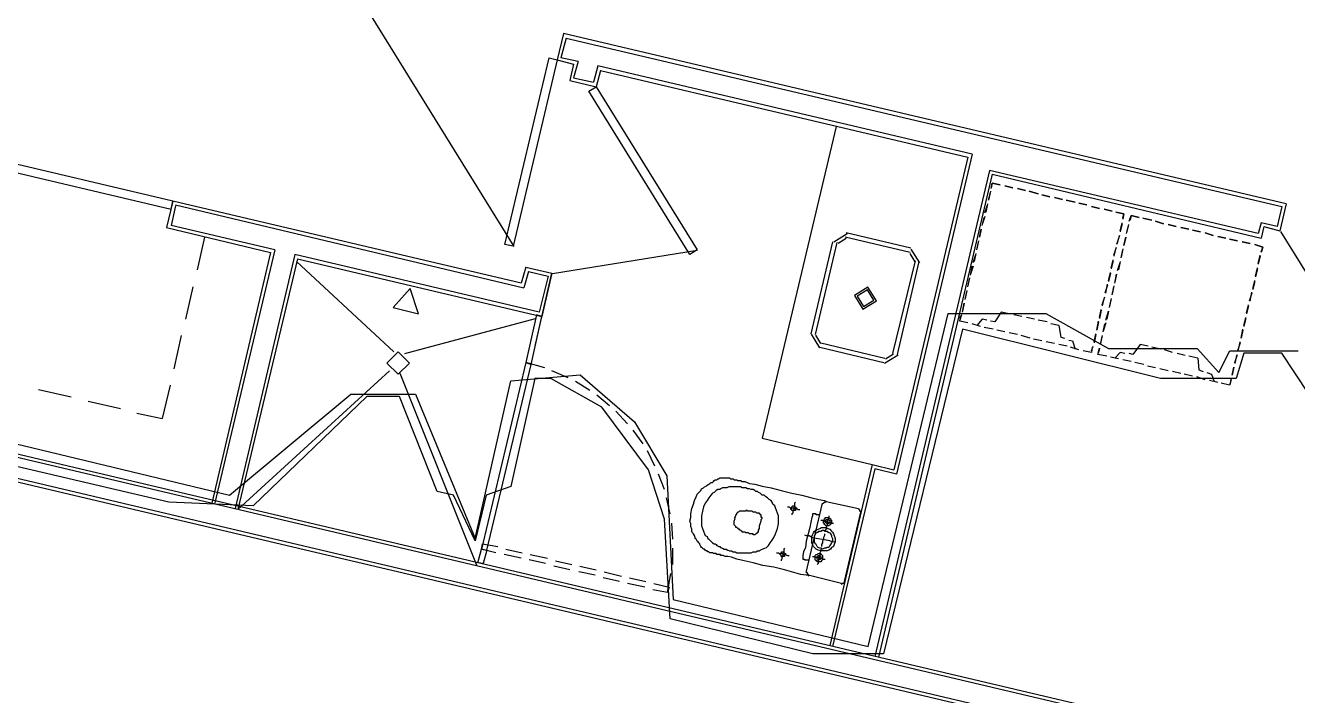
# Model space of a CAD drawing. Header units: feet. Extents: x -84 to 198, y -22 to 181.
# Drawn here: x 49.11 to 67.91, y 129.16 to 139.07 of the extents above; entities that cross this region are included whole.
import ezdxf

# ---------------------------------------------------------------- set-up
doc = ezdxf.new("R2010")
doc.units = ezdxf.units.FT
for name, color, linetype in [('A-AREA-COMUN', 252, 'CONTINUOUS'), ('A-AREA-UNIDAD', 30, 'CONTINUOUS'), ('A-LINEA', 7, 'CONTINUOUS'), ('A-LINEA-FINA', 9, 'CONTINUOUS')]:
    doc.layers.add(name, color=color, linetype=linetype)

msp = doc.modelspace()

# ---------------------------------------------------------------- linework, layer by layer
at = {"layer": 'A-AREA-COMUN'}
msp.add_lwpolyline([(68.48, 133.0133), (67.68, 134.2222), (67.12, 134.2222), (67.008, 133.8489), (65.888, 133.8489), (62.96, 134.5778), (61.792, 129.7778), (60.752, 129.7778), (58.64, 130.2933), (58.56, 131.7689), (58.32, 132.4978), (57.632, 133.4222), (56.88, 133.8489), (56.64, 133.8489), (56.288, 132.2489), (55.92, 132.1244), (55.76, 131.4489), (55.44, 132.1244), (55.2, 132.1778), (54.64, 133.5822), (54.16, 133.5822), (52.48, 131.9644), (51.232, 132.0178), (46.16, 133.2089)], dxfattribs=at)
at = {"layer": 'A-AREA-UNIDAD'}
msp.add_lwpolyline([(46.432, 133.4933), (52.128, 132.1244), (53.92, 133.6178), (54.88, 133.6178), (55.76, 131.4844), (56.288, 133.8133), (57.312, 133.9022), (58.112, 133.2089), (58.592, 132.4089), (58.688, 130.5778), (61.568, 129.8844), (62.752, 134.8089), (64.192, 134.8089), (65.12, 134.2933), (66.432, 134.2933), (66.752, 133.9378), (66.912, 134.2578), (67.92, 134.2578)], dxfattribs=at)
at = {"layer": 'A-LINEA'}
for p, q in [((54.2225, 139.209), (56.3288, 135.8003)), ((57.0667, 138.9511), (56.9733, 138.5644)), ((67.7467, 136.4311), (57.0667, 138.9511)), ((57.1067, 138.8844), (57.0267, 138.5911)), ((57.1067, 138.8844), (67.68, 136.3911)), ((56.9733, 138.5644), (57.2133, 138.4978)), ((57.28, 138.5378), (57.0267, 138.5911)), ((57.2133, 138.4978), (57.16, 138.2578)), ((57.28, 138.5378), (57.2133, 138.2978)), ((57.5733, 138.4711), (57.5067, 138.2311)), ((57.6133, 138.4044), (57.5467, 138.1644)), ((63.1067, 137.1644), (57.5733, 138.4711)), ((57.6133, 138.4044), (63.04, 137.1244)), ((57.16, 138.2578), (57.5467, 138.1644)), ((57.2133, 138.2978), (57.5067, 138.2311)), ((61.0933, 137.5778), (60, 132.9644)), ((63.04, 137.1244), (61.9467, 132.4978)), ((63.1067, 137.1644), (61.9867, 132.4311)), ((63.36, 136.9244), (61.6667, 129.7378)), ((63.4, 136.8711), (61.72, 129.7244)), ((67.3333, 135.9911), (63.36, 136.9244)), ((63.4, 136.8711), (67.3733, 135.9244)), ((63.3867, 136.6578), (63.4, 136.7378)), ((63.4, 136.7378), (63.52, 136.7111)), ((63.5867, 136.6978), (63.7067, 136.6711)), ((63.7067, 136.6711), (63.5867, 136.6978)), ((63.3733, 136.6178), (63.3467, 136.4844)), ((63.3467, 136.4844), (63.3733, 136.6044)), ((63.7733, 136.6578), (63.8933, 136.6311)), ((63.8933, 136.6311), (63.7733, 136.6578)), ((63.9467, 136.6178), (64.08, 136.5778)), ((64.08, 136.5778), (63.9467, 136.6178)), ((64.1333, 136.5644), (64.2533, 136.5378)), ((64.2533, 136.5378), (64.1333, 136.5644)), ((64.32, 136.5244), (64.44, 136.4978)), ((64.44, 136.4978), (64.32, 136.5244)), ((51.2933, 136.4711), (51.2, 136.0844)), ((51.3333, 136.4044), (51.2667, 136.1111)), ((56.44, 135.2578), (51.2933, 136.4711)), ((51.3333, 136.4178), (56.48, 135.1911)), ((63.2933, 136.2978), (63.3333, 136.4178)), ((63.3333, 136.4311), (63.3067, 136.3111)), ((64.4933, 136.4844), (64.6267, 136.4578)), ((64.6267, 136.4578), (64.4933, 136.4844)), ((64.68, 136.4444), (64.8, 136.4178)), ((64.8, 136.4178), (64.68, 136.4444)), ((64.8667, 136.3911), (64.9867, 136.3644)), ((64.9867, 136.3644), (64.8667, 136.3911)), ((65.0533, 136.3511), (65.1733, 136.3244)), ((65.1733, 136.3244), (65.0533, 136.3511)), ((67.68, 136.3911), (67.6133, 136.0978)), ((67.7467, 136.4311), (67.6533, 136.0311)), ((63.2933, 136.2444), (63.2533, 136.1244)), ((63.2533, 136.1111), (63.28, 136.2311)), ((65.2933, 136.0311), (65.32, 136.1511)), ((65.32, 136.1378), (65.2933, 136.0178)), ((65.4133, 136.1244), (65.3867, 136.0044)), ((65.4267, 136.1778), (65.4533, 136.2578)), ((65.4533, 136.2578), (65.5733, 136.2311)), ((65.6267, 136.2178), (65.76, 136.1911)), ((65.76, 136.1911), (65.6267, 136.2178)), ((65.8133, 136.1778), (65.9333, 136.1378)), ((65.9333, 136.1378), (65.8133, 136.1778)), ((66, 136.1244), (66.12, 136.0978)), ((66.12, 136.0978), (66, 136.1244)), ((67.3733, 136.1511), (67.3333, 135.9911)), ((67.6133, 136.0978), (67.3733, 136.1511)), ((51.2, 136.0844), (52.7333, 135.7111)), ((52.8, 135.7511), (51.2667, 136.1111)), ((51.76, 135.9378), (51.6533, 135.4578)), ((61.2583, 135.9866), (61.0578, 135.8628)), ((62.1867, 135.7111), (61.2267, 135.9378)), ((62.2, 135.7778), (61.24, 136.0044)), ((63.2133, 135.9378), (63.24, 136.0578)), ((63.24, 136.0578), (63.2133, 135.9378)), ((65.28, 135.9644), (65.24, 135.8311)), ((65.2533, 135.8444), (65.28, 135.9644)), ((65.3467, 135.8178), (65.3733, 135.9378)), ((65.3733, 135.9378), (65.3467, 135.8178)), ((65.3867, 135.9911), (65.4133, 136.1111)), ((66.1867, 136.0844), (66.3067, 136.0578)), ((66.3067, 136.0578), (66.1867, 136.0844)), ((66.36, 136.0444), (66.48, 136.0178)), ((66.48, 136.0178), (66.36, 136.0444)), ((66.5467, 136.0044), (66.6667, 135.9644)), ((66.6667, 135.9644), (66.5467, 136.0044)), ((66.7333, 135.9511), (66.8533, 135.9244)), ((66.8533, 135.9244), (66.7333, 135.9511)), ((67.4133, 136.0978), (67.3733, 135.9244)), ((67.4133, 136.0978), (67.6533, 136.0311)), ((67.6625, 136.0224), (69.7688, 132.6136)), ((52.8, 135.7511), (51.9067, 131.9911)), ((56.9021, 135.4003), (59.0427, 135.7474)), ((61.04, 135.8711), (60.72, 134.5111)), ((61.1067, 135.8578), (60.7867, 134.4978)), ((61.243, 135.9218), (61.1227, 135.8474)), ((62.3289, 135.5595), (62.205, 135.76)), ((63.2, 135.8844), (63.1733, 135.7644)), ((63.1733, 135.7511), (63.2, 135.8711)), ((65.2, 135.6711), (65.24, 135.7911)), ((65.2267, 135.7778), (65.2, 135.6578)), ((65.3333, 135.7644), (65.3067, 135.6444)), ((65.3067, 135.6311), (65.3333, 135.7511)), ((66.9067, 135.9111), (67.0267, 135.8844)), ((67.0267, 135.8844), (66.9067, 135.9111)), ((67.0933, 135.8711), (67.2133, 135.8444)), ((67.2133, 135.8444), (67.0933, 135.8711)), ((52.7333, 135.7111), (51.8667, 132.0044)), ((53.0933, 135.6844), (52.2133, 131.9244)), ((53.1333, 135.6178), (52.2533, 131.9111)), ((56.7067, 134.8311), (53.0933, 135.6844)), ((54.56, 134.2444), (53.12, 135.5778)), ((53.1333, 135.6178), (56.7467, 134.7644)), ((61.9333, 134.2178), (62.2667, 135.5911)), ((62, 134.2044), (62.32, 135.5778)), ((62.264, 135.5748), (62.1897, 135.6951)), ((63.12, 135.5644), (63.16, 135.6844)), ((63.16, 135.6978), (63.1333, 135.5778)), ((65.16, 135.4844), (65.1867, 135.6044)), ((65.1867, 135.5911), (65.16, 135.4711)), ((65.2533, 135.4444), (65.2933, 135.5644)), ((65.2933, 135.5778), (65.2667, 135.4578)), ((67.3333, 135.5511), (67.36, 135.6711)), ((67.36, 135.6578), (67.3333, 135.5378)), ((56.5067, 135.4978), (56.44, 135.2578)), ((56.5467, 135.4311), (56.48, 135.1911)), ((56.5067, 135.4978), (56.8933, 135.4044)), ((56.5467, 135.4311), (56.84, 135.3644)), ((56.6533, 134.3511), (56.8933, 135.4044)), ((56.84, 135.3644), (56.7067, 134.8311)), ((56.8933, 135.4044), (56.7467, 134.7644)), ((63.08, 135.3778), (63.1067, 135.5111)), ((63.12, 135.5111), (63.08, 135.3911)), ((65.12, 135.2978), (65.1467, 135.4178)), ((65.1467, 135.4044), (65.12, 135.2844)), ((65.2133, 135.2578), (65.24, 135.3911)), ((65.24, 135.3911), (65.2133, 135.2711)), ((67.2933, 135.3644), (67.32, 135.4844)), ((67.32, 135.4711), (67.2933, 135.3511)), ((51.5867, 135.2044), (51.48, 134.7244)), ((63.0667, 135.3378), (63.04, 135.2178)), ((63.04, 135.2044), (63.0667, 135.3244)), ((65.1067, 135.2311), (65.0667, 135.1111)), ((65.08, 135.1111), (65.1067, 135.2444)), ((65.2, 135.2178), (65.1733, 135.0978)), ((65.1733, 135.0844), (65.2, 135.2044)), ((67.2533, 135.1778), (67.28, 135.2978)), ((67.28, 135.2844), (67.2533, 135.1644)), ((63.0267, 135.1511), (63, 135.0311)), ((63, 135.0178), (63.0267, 135.1378)), ((65.0267, 134.9378), (65.0667, 135.0578)), ((65.0533, 135.0444), (65.0267, 134.9244)), ((65.16, 135.0311), (65.1333, 134.9111)), ((65.1333, 134.8978), (65.16, 135.0178)), ((67.24, 135.1111), (67.2, 134.9911)), ((67.2133, 134.9911), (67.24, 135.1244)), ((62.96, 134.8311), (62.9867, 134.9644)), ((62.9867, 134.9644), (62.96, 134.8444)), ((63.6533, 134.8044), (63.5333, 134.8311)), ((64.9867, 134.7511), (65.0133, 134.8711)), ((65.0133, 134.8578), (64.9867, 134.7378)), ((65.08, 134.7111), (65.12, 134.8444)), ((65.12, 134.8444), (65.0933, 134.7244)), ((67.16, 134.8178), (67.1867, 134.9378)), ((67.1867, 134.9244), (67.16, 134.8044)), ((54.72, 134.2178), (56.6533, 134.7378)), ((56.6933, 134.7378), (56.6933, 134.7378)), ((62.9467, 134.7911), (62.92, 134.7111)), ((63.04, 134.6711), (62.92, 134.6978)), ((63.2267, 134.6178), (63.1067, 134.6578)), ((63.2267, 134.6178), (63.1067, 134.6578)), ((63.84, 134.7644), (63.72, 134.7911)), ((64.0267, 134.7244), (63.9067, 134.7511)), ((64.2133, 134.6844), (64.08, 134.7111)), ((64.3867, 134.6311), (64.2667, 134.6578)), ((64.9467, 134.5644), (64.9733, 134.6978)), ((64.9733, 134.6844), (64.9467, 134.5644)), ((65.08, 134.6711), (65.04, 134.5511)), ((65.04, 134.5378), (65.0667, 134.6578)), ((67.12, 134.6311), (67.1467, 134.7511)), ((67.1467, 134.7378), (67.12, 134.6178)), ((51.4133, 134.4844), (51.3067, 133.9911)), ((60.7245, 134.5028), (60.8484, 134.3022)), ((60.7893, 134.4874), (60.8637, 134.3671)), ((63.4133, 134.5778), (63.28, 134.6044)), ((63.4133, 134.5778), (63.28, 134.6044)), ((63.5867, 134.5378), (63.4667, 134.5644)), ((63.5867, 134.5378), (63.4667, 134.5644)), ((63.7733, 134.4978), (63.6533, 134.5244)), ((63.7733, 134.4978), (63.6533, 134.5244)), ((63.96, 134.4444), (63.8267, 134.4844)), ((63.96, 134.4444), (63.8267, 134.4844)), ((64.1333, 134.4044), (64.0133, 134.4311)), ((64.1333, 134.4044), (64.0133, 134.4311)), ((64.9067, 134.3911), (64.9333, 134.5111)), ((64.9333, 134.4978), (64.9067, 134.3778)), ((65.0267, 134.4844), (65, 134.3644)), ((65, 134.3511), (65.0267, 134.4711)), ((67.08, 134.4444), (67.1067, 134.5778)), ((67.1067, 134.5644), (67.08, 134.4444)), ((60.8533, 134.3111), (61.8, 134.0844)), ((60.8667, 134.3778), (61.8133, 134.1511)), ((64.32, 134.3644), (64.2, 134.3911)), ((64.32, 134.3644), (64.2, 134.3911)), ((64.5067, 134.3244), (64.3867, 134.3511)), ((64.5067, 134.3244), (64.3867, 134.3511)), ((64.68, 134.2711), (64.56, 134.3111)), ((64.68, 134.2711), (64.56, 134.3111)), ((64.8667, 134.2311), (64.7467, 134.2578)), ((64.8667, 134.2578), (64.8933, 134.3244)), ((64.9867, 134.2978), (64.9733, 134.2311)), ((65.7067, 134.3244), (65.5867, 134.3511)), ((65.8933, 134.2844), (65.76, 134.3111)), ((66.0667, 134.2311), (65.9467, 134.2711)), ((67.0667, 134.3778), (67.0267, 134.2578)), ((67.04, 134.2711), (67.0667, 134.3911)), ((56.7867, 134.0044), (56.5067, 134.0844)), ((61.8084, 134.0756), (62.0089, 134.1995)), ((61.8237, 134.1405), (61.944, 134.2148)), ((65.0933, 134.1778), (64.96, 134.2044)), ((65.2667, 134.1378), (65.1467, 134.1644)), ((65.2667, 134.1378), (65.1467, 134.1644)), ((65.4533, 134.0978), (65.3333, 134.1244)), ((65.4533, 134.0978), (65.3333, 134.1244)), ((65.64, 134.0578), (65.5067, 134.0844)), ((65.64, 134.0578), (65.5067, 134.0844)), ((66.2533, 134.1911), (66.1333, 134.2178)), ((66.44, 134.1511), (66.3067, 134.1778)), ((66.9867, 134.0844), (67.0267, 134.2044)), ((67.0133, 134.1911), (66.9867, 134.0711)), ((52.2533, 131.9111), (54.4933, 133.9644)), ((55.7867, 131.0711), (54.6533, 133.9244)), ((57.1333, 133.8578), (56.8933, 133.9644)), ((65.8133, 134.0044), (65.6933, 134.0311)), ((65.8133, 134.0044), (65.6933, 134.0311)), ((66, 133.9644), (65.88, 133.9911)), ((66, 133.9644), (65.88, 133.9911)), ((66.1867, 133.9244), (66.0667, 133.9511)), ((66.1867, 133.9244), (66.0667, 133.9511)), ((66.36, 133.8844), (66.24, 133.9111)), ((66.36, 133.8844), (66.24, 133.9111)), ((66.5467, 133.8311), (66.4267, 133.8711)), ((66.5467, 133.8311), (66.4267, 133.8711)), ((66.9733, 134.0178), (66.9467, 133.8978)), ((66.9467, 133.8978), (66.9733, 134.0178)), ((49.3067, 133.6844), (49.7867, 133.5778)), ((51.2533, 133.7511), (51.1333, 133.2578)), ((57.4533, 133.6711), (57.24, 133.8044)), ((66.7333, 133.7911), (66.6133, 133.8178)), ((66.7333, 133.7911), (66.6133, 133.8178)), ((66.9067, 133.7511), (66.7867, 133.7778)), ((66.92, 133.7644), (66.9333, 133.8444)), ((50.04, 133.5111), (50.52, 133.4044)), ((57.7467, 133.4444), (57.56, 133.6044)), ((75.3067, 126.4711), (45.9733, 133.3911)), ((46.04, 133.4311), (75.32, 126.5244)), ((50.76, 133.3378), (51.1333, 133.2578)), ((58.0133, 133.1778), (57.84, 133.3644)), ((58.24, 132.8844), (58.0933, 133.0844)), ((60, 132.9644), (61.6267, 132.5778)), ((47.28, 132.7778), (75.24, 126.1778)), ((58.4133, 132.5511), (58.3067, 132.7778)), ((75.2267, 126.1244), (47.32, 132.7111)), ((61.6267, 132.5778), (61, 129.8978)), ((61.6267, 132.5778), (61.9467, 132.4978)), ((58.56, 132.2044), (58.4667, 132.4311)), ((61.6667, 132.5111), (61.04, 129.8844)), ((61.9867, 132.4311), (61.6667, 132.5111)), ((58.64, 131.8444), (58.5867, 132.0844)), ((60.6533, 130.9778), (60.8933, 132.0044)), ((60.9507, 132.0299), (60.8946, 131.9952)), ((60.9467, 132.0311), (61.4267, 131.9244)), ((61.4533, 131.8711), (61.2133, 130.8444)), ((61.4654, 131.8671), (61.4307, 131.9232)), ((58.68, 131.4711), (58.6667, 131.7111)), ((55.88, 131.2711), (55.88, 131.2711)), ((55.88, 131.2711), (55.88, 131.2711)), ((55.9067, 131.3644), (55.9067, 131.3644)), ((56.44, 131.1911), (56.1867, 131.2444)), ((56.2133, 131.3244), (56.4533, 131.2711)), ((56.5733, 131.2444), (56.8267, 131.1911)), ((58.68, 131.0978), (58.68, 131.3378)), ((56.8, 131.1111), (56.56, 131.1644)), ((57.16, 131.0178), (56.92, 131.0711)), ((56.9467, 131.1511), (57.1867, 131.0978)), ((57.3067, 131.0711), (57.5467, 131.0178)), ((57.5333, 130.9378), (57.2933, 130.9911)), ((57.8933, 130.8444), (57.6533, 130.8978)), ((57.6667, 130.9911), (57.92, 130.9244)), ((58.04, 130.8978), (58.28, 130.8444)), ((60.6546, 130.9818), (60.6893, 130.9257)), ((61.1733, 130.8178), (60.68, 130.9378)), ((58.2667, 130.7644), (58.0133, 130.8178)), ((58.6, 130.6844), (58.3867, 130.7244)), ((61.1693, 130.8057), (61.2254, 130.8404))]:
    msp.add_line(p, q, dxfattribs=at)
for points in [[(56.9733, 138.5644), (56.32, 135.8044), (56.2, 135.8311), (56.8533, 138.5911), (56.9733, 138.5644)], [(57.5467, 138.1644), (59.04, 135.7511), (58.9333, 135.6844), (57.44, 138.0978), (57.5467, 138.1644)], [(48.5067, 137.0044), (51.2667, 136.3511), (51.2933, 136.4711), (48.5333, 137.1244), (48.5067, 137.0044)], [(63.52, 136.7111), (63.4, 136.7378), (63.3867, 136.6711)], [(65.2267, 136.3111), (65.3467, 136.2844), (65.3333, 136.2044)], [(65.3333, 136.2178), (65.3467, 136.2844), (65.2267, 136.3111)], [(65.5733, 136.2311), (65.4533, 136.2578), (65.44, 136.1911)], [(67.28, 135.8311), (67.4, 135.7911), (67.3733, 135.7111)], [(67.3733, 135.7244), (67.4, 135.7911), (67.28, 135.8311)], [(61.4884, 134.8756), (61.6889, 134.9995), (61.565, 135.2), (61.3645, 135.0761), (61.4884, 134.8756)], [(61.4976, 134.9145), (61.6499, 135.0087), (61.5558, 135.1611), (61.4034, 135.0669), (61.4976, 134.9145)], [(63.5333, 134.8311), (63.44, 134.6844), (63.3733, 134.6978)], [(56.6667, 134.7911), (56.5067, 134.0844), (56.5867, 134.0578), (56.7467, 134.7644), (56.6667, 134.7911)], [(63.04, 134.6711), (62.92, 134.6978), (62.9333, 134.7778)], [(63.32, 134.7111), (63.2533, 134.7244), (63.1733, 134.6311)], [(64.3867, 134.6311), (64.4133, 134.4578), (64.4667, 134.4444)], [(54.7867, 134.0778), (54.62, 134.2444), (54.4533, 134.0778), (54.62, 133.9111), (54.7867, 134.0778)], [(64.5333, 134.4178), (64.5867, 134.4044), (64.6267, 134.2844)], [(64.88, 134.3111), (64.8667, 134.2311), (64.7467, 134.2578)], [(65.0933, 134.1778), (64.96, 134.2044), (64.9867, 134.2978)], [(65.5867, 134.3511), (65.48, 134.2044), (65.4267, 134.2178)], [(55.9333, 131.3111), (56.5867, 134.0578), (56.5067, 134.0844), (55.8533, 131.3244), (55.9333, 131.3111)], [(56.5467, 134.1111), (56.5467, 134.1111), (56.5467, 134.1111)], [(65.36, 134.2178), (65.2933, 134.2311), (65.2133, 134.1511)], [(66.44, 134.1511), (66.4533, 133.9778), (66.52, 133.9511)], [(56.5333, 134.0311), (56.5333, 134.0311), (56.5333, 134.0311)], [(66.5733, 133.9378), (66.64, 133.9111), (66.68, 133.8044)], [(66.9333, 133.8311), (66.9067, 133.7511), (66.7867, 133.7778)], [(60.68, 130.9378), (60.6533, 130.9378), (60.5733, 130.9511), (60.4667, 130.9778), (60.3333, 131.0178), (60.1733, 131.0578), (60.0133, 131.0844), (59.8667, 131.1244), (59.7333, 131.1511), (59.6267, 131.1778), (59.5467, 131.2044), (59.4933, 131.2178), (59.4533, 131.2178), (59.4267, 131.2311), (59.4, 131.2311), (59.3867, 131.2311), (59.3867, 131.2444), (59.3733, 131.2444), (59.36, 131.2444), (59.3467, 131.2444), (59.3333, 131.2444), (59.32, 131.2578), (59.3067, 131.2578), (59.28, 131.2578), (59.2667, 131.2711), (59.2533, 131.2711), (59.24, 131.2711), (59.2267, 131.2711), (59.2133, 131.2844), (59.2, 131.2844), (59.1867, 131.2978), (59.1733, 131.2978), (59.16, 131.3111), (59.1467, 131.3244), (59.1333, 131.3244), (59.12, 131.3378), (59.1067, 131.3511), (59.0933, 131.3644), (59.08, 131.3911), (59.08, 131.4044), (59.0667, 131.4178), (59.0533, 131.4311), (59.04, 131.4444), (59.0267, 131.4711), (59.0133, 131.4844), (59.0133, 131.4978), (59, 131.5244), (58.9867, 131.5511), (58.9733, 131.5644), (58.96, 131.5911), (58.96, 131.6178), (58.9467, 131.6578), (58.9467, 131.6978), (58.9333, 131.7378), (58.9467, 131.7911), (58.9467, 131.8444), (58.96, 131.9244), (58.9867, 131.9911), (59, 132.0444), (59.0267, 132.0978), (59.04, 132.1378), (59.0667, 132.1644), (59.0933, 132.1911), (59.1067, 132.2178), (59.1333, 132.2311), (59.1467, 132.2444), (59.1733, 132.2578), (59.1867, 132.2711), (59.2133, 132.2844), (59.2267, 132.2978), (59.24, 132.3111), (59.2667, 132.3111), (59.28, 132.3244), (59.2933, 132.3378), (59.3067, 132.3511), (59.3333, 132.3511), (59.3467, 132.3644), (59.36, 132.3644), (59.3733, 132.3778), (59.4, 132.3778), (59.4133, 132.3778), (59.4267, 132.3778), (59.44, 132.3778), (59.4533, 132.3778), (59.4667, 132.3778), (59.48, 132.3778), (59.5067, 132.3778), (59.52, 132.3778), (59.5333, 132.3644), (59.5467, 132.3644), (59.56, 132.3644), (59.5733, 132.3644), (59.5867, 132.3511), (59.6, 132.3511), (59.6133, 132.3511), (59.6267, 132.3511), (59.64, 132.3378), (59.6533, 132.3378), (59.6667, 132.3378), (59.68, 132.3378), (59.7067, 132.3244), (59.7467, 132.3244), (59.8133, 132.2978), (59.8933, 132.2844), (60, 132.2578), (60.1333, 132.2311), (60.28, 132.1911), (60.44, 132.1511), (60.5867, 132.1244), (60.7333, 132.0844), (60.84, 132.0578), (60.92, 132.0444), (60.9467, 132.0311)], [(60.2267, 131.6311), (60.24, 131.6978), (60.24, 131.7511), (60.24, 131.8178), (60.2267, 131.8578), (60.2133, 131.8978), (60.2, 131.9378), (60.1867, 131.9644), (60.16, 131.9911), (60.1467, 132.0178), (60.1333, 132.0444), (60.1067, 132.0578), (60.0933, 132.0711), (60.08, 132.0844), (60.0533, 132.0978), (60.04, 132.1111), (60.0267, 132.1244), (60, 132.1244), (59.9867, 132.1378), (59.9733, 132.1511), (59.9467, 132.1644), (59.9333, 132.1778), (59.9067, 132.1778), (59.8933, 132.1911), (59.8667, 132.2044), (59.84, 132.2044), (59.8133, 132.2178), (59.7867, 132.2178), (59.76, 132.2311), (59.7333, 132.2311), (59.7067, 132.2311), (59.68, 132.2444), (59.6533, 132.2444), (59.6267, 132.2444), (59.6, 132.2444), (59.5867, 132.2444), (59.56, 132.2444), (59.5467, 132.2444), (59.52, 132.2444), (59.5067, 132.2444), (59.48, 132.2311), (59.4667, 132.2311), (59.44, 132.2311), (59.4267, 132.2311), (59.4133, 132.2311), (59.3867, 132.2178), (59.3733, 132.2044), (59.3467, 132.2044), (59.32, 132.1911), (59.2933, 132.1644), (59.2667, 132.1511), (59.24, 132.1244), (59.2133, 132.0844), (59.1867, 132.0444), (59.16, 132.0044), (59.1333, 131.9511), (59.12, 131.8844), (59.1067, 131.8178), (59.1067, 131.7644), (59.1067, 131.7111), (59.1067, 131.6711), (59.12, 131.6311), (59.1333, 131.5911), (59.1467, 131.5511), (59.16, 131.5244), (59.1867, 131.5111), (59.2, 131.4844), (59.2133, 131.4711), (59.2267, 131.4578), (59.24, 131.4444), (59.2533, 131.4311), (59.2667, 131.4178), (59.2933, 131.4044), (59.3067, 131.4044), (59.32, 131.3911), (59.3333, 131.3778), (59.36, 131.3644), (59.3733, 131.3644), (59.3867, 131.3511), (59.4133, 131.3378), (59.44, 131.3244), (59.4667, 131.3244), (59.4933, 131.3111), (59.52, 131.2978), (59.5467, 131.2978), (59.5733, 131.2844), (59.6, 131.2844), (59.6267, 131.2711), (59.6533, 131.2711), (59.6667, 131.2711), (59.6933, 131.2711), (59.72, 131.2711), (59.7467, 131.2711), (59.76, 131.2711), (59.7867, 131.2711), (59.8, 131.2711), (59.8267, 131.2711), (59.84, 131.2711), (59.8667, 131.2844), (59.88, 131.2844), (59.9067, 131.2844), (59.9333, 131.2978), (59.96, 131.2978), (59.9733, 131.3111), (60, 131.3244), (60.04, 131.3378), (60.0667, 131.3511), (60.0933, 131.3778), (60.12, 131.4178), (60.1467, 131.4578), (60.1733, 131.4978), (60.2, 131.5511), (60.2267, 131.6311)], [(60.4933, 132.0178), (60.48, 132.0044), (60.48, 131.9911), (60.48, 131.9644), (60.4667, 131.9378), (60.4667, 131.9111), (60.4533, 131.8844), (60.4533, 131.8578), (60.44, 131.8444), (60.44, 131.8311)], [(59.9467, 131.5778), (59.9467, 131.5911), (59.9467, 131.6044), (59.96, 131.6311), (59.96, 131.6711), (59.9733, 131.6978), (59.9867, 131.7378), (59.9867, 131.7644), (60, 131.7778), (60, 131.7911), (59.9867, 131.7911), (59.9867, 131.8044), (59.9867, 131.8178), (59.9867, 131.8311), (59.9733, 131.8311), (59.9733, 131.8444), (59.96, 131.8444), (59.96, 131.8578), (59.9467, 131.8578), (59.9333, 131.8578), (59.92, 131.8578), (59.9067, 131.8711), (59.8933, 131.8711), (59.8667, 131.8711), (59.8533, 131.8844), (59.84, 131.8844), (59.8267, 131.8844), (59.8133, 131.8844), (59.8, 131.8844), (59.7867, 131.8844), (59.7867, 131.8978), (59.7733, 131.8978), (59.76, 131.8978), (59.76, 131.8844), (59.7467, 131.8844), (59.7333, 131.8844), (59.72, 131.8844), (59.7067, 131.8844), (59.6933, 131.8844), (59.68, 131.8844), (59.6667, 131.8844), (59.6533, 131.8711), (59.64, 131.8711), (59.6267, 131.8578), (59.6133, 131.8311), (59.6, 131.8044), (59.5867, 131.7778)], [(60.3733, 131.9511), (60.4, 131.9511), (60.4133, 131.9378), (60.4533, 131.9378), (60.48, 131.9244), (60.5067, 131.9244), (60.5333, 131.9111), (60.5467, 131.9111), (60.56, 131.9111)], [(60.4267, 131.9378), (60.44, 131.9378), (60.44, 131.9511), (60.4533, 131.9644), (60.4667, 131.9644), (60.48, 131.9644), (60.48, 131.9511), (60.4933, 131.9511), (60.4933, 131.9378), (60.5067, 131.9378), (60.5067, 131.9244), (60.4933, 131.9111), (60.4933, 131.8978), (60.48, 131.8978), (60.4667, 131.8978), (60.4533, 131.8978), (60.44, 131.8978), (60.44, 131.9111), (60.4267, 131.9111), (60.4267, 131.9244), (60.4267, 131.9378)], [(60.8533, 131.8311), (60.84, 131.8311), (60.8267, 131.8311), (60.8, 131.8311), (60.8, 131.8444), (60.7867, 131.8444), (60.7733, 131.8444), (60.76, 131.8444), (60.7467, 131.8444), (60.7467, 131.8311), (60.7467, 131.8178), (60.7333, 131.7911), (60.72, 131.7244), (60.7067, 131.6444), (60.68, 131.5511), (60.6533, 131.4444), (60.64, 131.3511), (60.6133, 131.2844), (60.6, 131.2311), (60.6, 131.2044), (60.6, 131.1911), (60.6, 131.1778), (60.6133, 131.1778), (60.6267, 131.1778), (60.6267, 131.1644), (60.64, 131.1644), (60.6533, 131.1644), (60.6667, 131.1644), (60.68, 131.1644), (60.6933, 131.1511)], [(60.9067, 131.7511), (60.92, 131.7644), (60.92, 131.7778), (60.9333, 131.7778), (60.9333, 131.7911), (60.9467, 131.7911), (60.96, 131.7911), (60.9733, 131.7911), (60.9867, 131.7911), (61, 131.7778), (61.0133, 131.7778), (61.0133, 131.7644), (61.0267, 131.7511), (61.0267, 131.7378), (61.0267, 131.7244), (61.0267, 131.7111), (61.0133, 131.6978), (61.0133, 131.6844), (61, 131.6844), (60.9867, 131.6711), (60.9733, 131.6711), (60.96, 131.6711), (60.9467, 131.6711), (60.9333, 131.6844), (60.92, 131.6844), (60.92, 131.6978), (60.9067, 131.7111), (60.9067, 131.7244), (60.9067, 131.7378), (60.9067, 131.7511)], [(60.9867, 131.8178), (60.9867, 131.7911), (60.9733, 131.7644), (60.96, 131.7244), (60.96, 131.6844), (60.9467, 131.6578), (60.9467, 131.6178), (60.9333, 131.6044), (60.9333, 131.5911)], [(59.9467, 131.5778), (59.9333, 131.5778), (59.9333, 131.5644), (59.92, 131.5644), (59.92, 131.5511), (59.9067, 131.5511), (59.8933, 131.5378), (59.88, 131.5378), (59.8667, 131.5378), (59.8667, 131.5511), (59.8533, 131.5511), (59.84, 131.5511), (59.8267, 131.5511), (59.8133, 131.5511), (59.8, 131.5644), (59.7867, 131.5644), (59.7733, 131.5644), (59.76, 131.5644), (59.7467, 131.5778), (59.7333, 131.5778), (59.72, 131.5778), (59.7067, 131.5778), (59.7067, 131.5911), (59.6933, 131.5911), (59.68, 131.6044), (59.6667, 131.6044), (59.6667, 131.6178), (59.6533, 131.6178), (59.6533, 131.6311), (59.64, 131.6311), (59.6267, 131.6444), (59.6133, 131.6444), (59.6133, 131.6578), (59.6, 131.6711), (59.5867, 131.6844), (59.5867, 131.7111), (59.5867, 131.7378), (59.6, 131.7778)], [(60.7333, 131.5111), (60.7467, 131.5378), (60.76, 131.5644), (60.7733, 131.5911), (60.8, 131.6044), (60.8267, 131.6178), (60.8533, 131.6311), (60.88, 131.6444), (60.9067, 131.6444), (60.9467, 131.6444), (60.9733, 131.6311), (61, 131.6178), (61.0267, 131.5911), (61.04, 131.5778), (61.0533, 131.5511), (61.0667, 131.5244), (61.08, 131.4844), (61.08, 131.4578), (61.08, 131.4311), (61.0667, 131.3911), (61.0533, 131.3644), (61.0267, 131.3511), (61.0133, 131.3244), (60.9867, 131.3111), (60.96, 131.2978), (60.92, 131.2978), (60.8933, 131.2978), (60.8667, 131.2978), (60.8267, 131.3111), (60.8, 131.3244), (60.7867, 131.3378), (60.76, 131.3644), (60.7467, 131.3911), (60.7333, 131.4178), (60.7333, 131.4444), (60.7333, 131.4711), (60.7333, 131.5111)], [(60.7733, 131.4978), (60.7733, 131.5244), (60.7867, 131.5378), (60.8, 131.5644), (60.8267, 131.5778), (60.84, 131.5911), (60.8667, 131.5911), (60.8933, 131.6044), (60.9067, 131.6044), (60.9333, 131.5911), (60.96, 131.5911), (60.9733, 131.5778), (61, 131.5644), (61.0133, 131.5511), (61.0267, 131.5244), (61.0267, 131.5111), (61.04, 131.4844), (61.04, 131.4578), (61.04, 131.4311), (61.0267, 131.4178), (61.0133, 131.3911), (61, 131.3778), (60.9867, 131.3511), (60.96, 131.3511), (60.9467, 131.3378), (60.92, 131.3378), (60.8933, 131.3244), (60.8667, 131.3378), (60.8533, 131.3378), (60.8267, 131.3511), (60.8133, 131.3644), (60.8, 131.3911), (60.7867, 131.4044), (60.7733, 131.4311), (60.7733, 131.4444), (60.7733, 131.4711), (60.7733, 131.4978)], [(60.8667, 131.7511), (60.88, 131.7511), (60.8933, 131.7511), (60.92, 131.7378), (60.9467, 131.7378), (60.9733, 131.7244), (61.0133, 131.7244), (61.0267, 131.7111), (61.0533, 131.7111)], [(60.9333, 131.7378), (60.9333, 131.7511), (60.9467, 131.7511), (60.9467, 131.7644), (60.96, 131.7644), (60.9733, 131.7644), (60.9867, 131.7644), (60.9867, 131.7511), (61, 131.7511), (61, 131.7378), (61, 131.7244), (60.9867, 131.7111), (60.9867, 131.6978), (60.9733, 131.6978), (60.96, 131.6978), (60.9467, 131.7111), (60.9333, 131.7244), (60.9333, 131.7378)], [(60.6267, 131.5378), (60.6533, 131.5244), (60.6933, 131.5244), (60.7467, 131.4978), (60.8267, 131.4844), (60.8933, 131.4711), (60.9733, 131.4578), (61.0267, 131.4444), (61.0667, 131.4311), (61.08, 131.4311)], [(60.92, 131.5511), (60.92, 131.5378), (60.92, 131.5244), (60.9067, 131.4978), (60.9067, 131.4711), (60.8933, 131.4444), (60.8933, 131.4178), (60.88, 131.3911), (60.88, 131.3778), (60.88, 131.3644)], [(55.8, 131.1244), (55.8533, 131.3244), (55.9333, 131.3111), (55.88, 131.1111), (55.8, 131.1244)], [(56.0667, 131.2711), (55.8533, 131.3244), (55.8667, 131.4044), (56.0933, 131.3644)], [(60.2133, 131.2711), (60.24, 131.2711), (60.2533, 131.2578), (60.2933, 131.2578), (60.32, 131.2444), (60.3467, 131.2444), (60.3733, 131.2311), (60.3867, 131.2311), (60.4, 131.2311)], [(60.2667, 131.2578), (60.28, 131.2578), (60.28, 131.2711), (60.2933, 131.2844), (60.3067, 131.2844), (60.32, 131.2844), (60.32, 131.2711), (60.3333, 131.2711), (60.3333, 131.2578), (60.3467, 131.2578), (60.3467, 131.2444), (60.3333, 131.2311), (60.3333, 131.2178), (60.32, 131.2178), (60.3067, 131.2178), (60.2933, 131.2178), (60.28, 131.2178), (60.28, 131.2311), (60.2667, 131.2444), (60.2667, 131.2578)], [(60.3333, 131.3378), (60.32, 131.3244), (60.32, 131.3111), (60.32, 131.2844), (60.3067, 131.2578), (60.3067, 131.2311), (60.2933, 131.2044), (60.2933, 131.1778), (60.28, 131.1644), (60.28, 131.1511)], [(60.7867, 131.2044), (60.7867, 131.2178), (60.7867, 131.2311), (60.8, 131.2444), (60.8133, 131.2444), (60.8267, 131.2578), (60.84, 131.2578), (60.8533, 131.2578), (60.8667, 131.2578), (60.8667, 131.2444), (60.88, 131.2444), (60.8933, 131.2311), (60.8933, 131.2178), (60.8933, 131.2044), (60.8933, 131.1911), (60.8933, 131.1778), (60.8933, 131.1644), (60.88, 131.1511), (60.8667, 131.1378), (60.8533, 131.1378), (60.84, 131.1378), (60.8267, 131.1378), (60.8133, 131.1378), (60.8133, 131.1511), (60.8, 131.1511), (60.7867, 131.1644), (60.7867, 131.1778), (60.7867, 131.1911), (60.7867, 131.2044)], [(60.8667, 131.3244), (60.8667, 131.3111), (60.8667, 131.2978), (60.8533, 131.2711), (60.8533, 131.2311), (60.84, 131.1911), (60.8267, 131.1644), (60.8267, 131.1244), (60.8267, 131.1111), (60.8133, 131.0978)], [(60.8133, 131.2044), (60.8133, 131.2178), (60.8267, 131.2178), (60.8267, 131.2311), (60.84, 131.2311), (60.8533, 131.2311), (60.8533, 131.2178), (60.8667, 131.2178), (60.8667, 131.2044), (60.8667, 131.1911), (60.8667, 131.1778), (60.8533, 131.1778), (60.8533, 131.1644), (60.84, 131.1644), (60.8267, 131.1644), (60.8133, 131.1778), (60.8133, 131.1911), (60.8133, 131.2044)], [(60.7467, 131.2178), (60.7733, 131.2178), (60.7867, 131.2044), (60.8267, 131.2044), (60.8533, 131.1911), (60.88, 131.1911), (60.9067, 131.1778), (60.92, 131.1778), (60.9333, 131.1778)], [(58.4, 130.8178), (58.6267, 130.7644), (58.6, 130.6844), (58.6533, 130.9644)]]:
    msp.add_lwpolyline(points, dxfattribs=at)
at = {"layer": 'A-LINEA-FINA'}
msp.add_lwpolyline([(54.5467, 134.8978), (54.92, 134.8044), (54.8, 135.1778), (54.5467, 134.8978), (54.5467, 134.8978)], dxfattribs=at)

doc.saveas('drawing.dxf')
